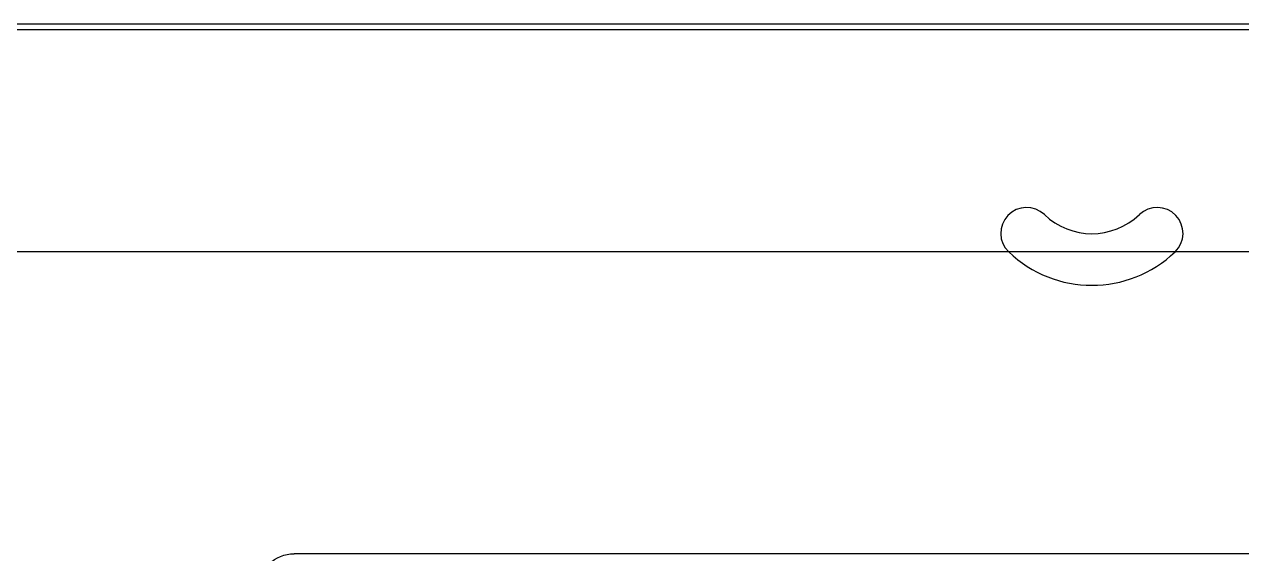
# Model space of a CAD drawing. Header units: millimetres. Extents: x -190 to 348, y -330 to 190.
# Drawn here: x -16.6 to 39.1, y -31.8 to -7.6 of the extents above; entities that cross this region are included whole.
import ezdxf

# ---------------------------------------------------------------- set-up
doc = ezdxf.new("R2010")
doc.units = ezdxf.units.MM
for name, color, linetype in [('10_MAQ_PALLET', 7, 'Continuous'), ('4_SIKCREN_BOTTOM_', 7, 'Continuous'), ('5_SOLDER_PASTE_BOTTOM_', 7, 'Continuous'), ('7______BREAKAWAY', 7, 'Continuous')]:
    doc.layers.add(name, color=color, linetype=linetype)

msp = doc.modelspace()

# ---------------------------------------------------------------- linework, layer by layer
at = {"layer": '10_MAQ_PALLET', "color": 5}
msp.add_line((85.699, -7.62, -3.175), (-85.445, -7.62, -3.175), dxfattribs=at)
at = {"layer": '10_MAQ_PALLET', "color": 1}
msp.add_line((-4.295, -31.849, -8.001), (77.473, -31.849, -8.001), dxfattribs=at)
at = {"layer": '10_MAQ_PALLET', "color": 1, "extrusion": (0, 0, -1)}
msp.add_arc((4.295, -33.437, 8.001), 1.587, 0, 90, dxfattribs=at)
at = {"layer": '4_SIKCREN_BOTTOM_', "color": 7}
for p, q in [((28.395, -18.034), (-20.051, -18.034)), ((41.3, -18.034), (36.007, -18.034))]:
    msp.add_line(p, q, dxfattribs=at)
msp.add_arc((32.201, -14.064), 5.5, 226.2096, 313.7904, dxfattribs=at)
msp.add_arc((32.201, -14.064), 5.5, 226.2096, 313.7904, dxfattribs=at)
at = {"layer": '5_SOLDER_PASTE_BOTTOM_', "color": 4}
for p, q in [((28.395, -18.034), (-20.051, -18.034)), ((41.3, -18.034), (36.007, -18.034))]:
    msp.add_line(p, q, dxfattribs=at)
msp.add_arc((32.201, -14.064), 5.5, 226.2096, 313.7904, dxfattribs=at)
msp.add_arc((32.201, -14.064), 5.5, 226.2096, 313.7904, dxfattribs=at)
at = {"layer": '7______BREAKAWAY', "color": 2}
for p, q in [((91.6, -7.874), (-91.6, -7.874)), ((91.6, -18.034), (-91.6, -18.034)), ((28.395, -18.034), (-20.051, -18.034)), ((41.3, -18.034), (36.007, -18.034))]:
    msp.add_line(p, q, dxfattribs=at)
for centre, radius, start, end in [((29.211, -17.182), 1.18, 46.2207, 226.2207), ((35.189, -17.182), 1.181, 313.8639, 133.7836), ((32.2, -14.064), 3.138, 226.2096, 313.7904), ((32.201, -14.064), 5.5, 226.2096, 313.7904), ((32.201, -14.064), 5.5, 226.2096, 313.7904)]:
    msp.add_arc(centre, radius, start, end, dxfattribs=at)

doc.saveas('drawing.dxf')
